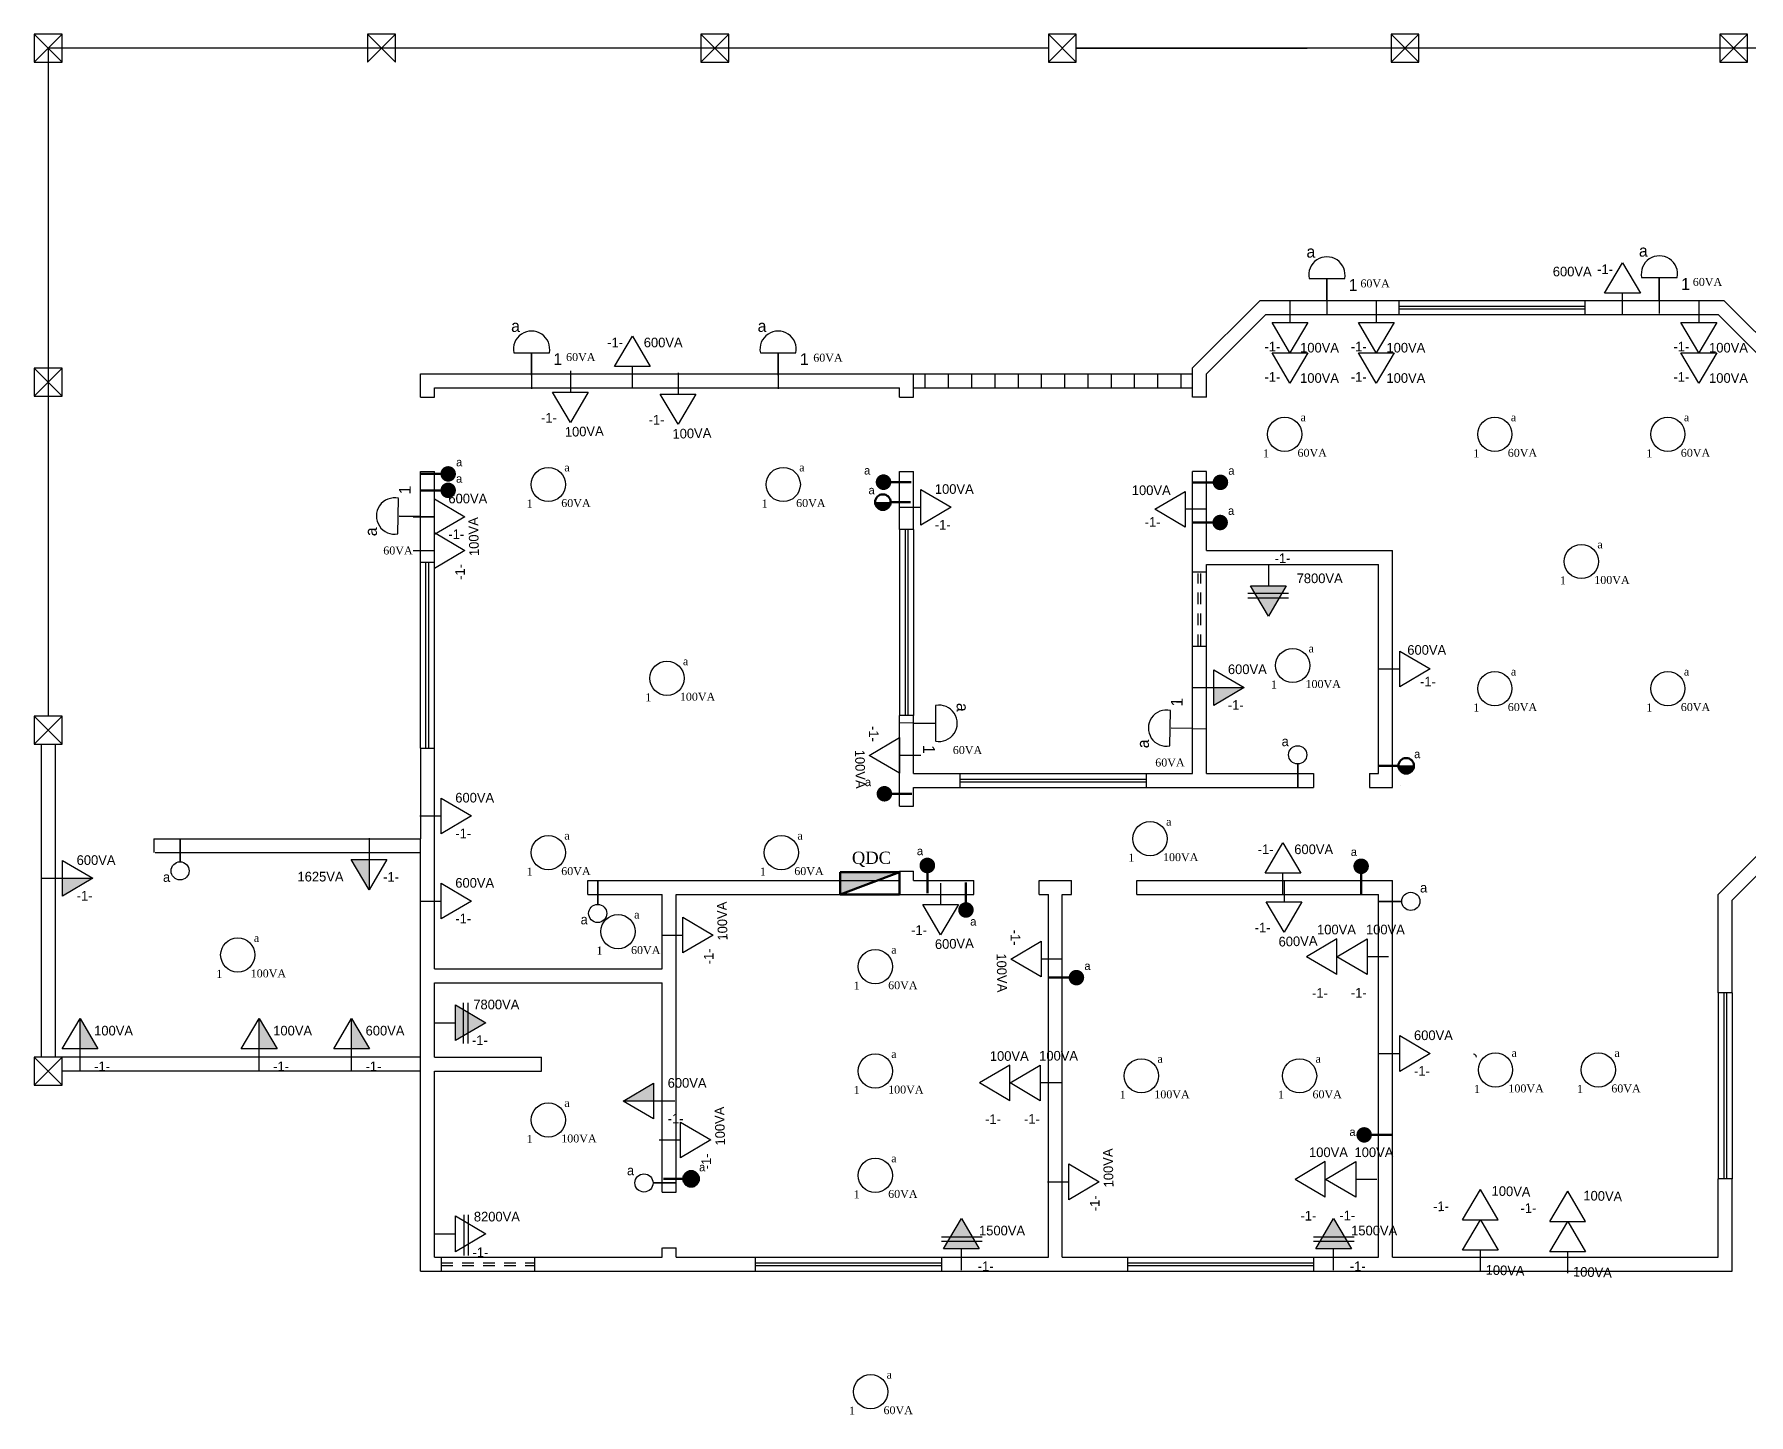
# Model space of a CAD drawing. Extents: x 33 to 1815, y -14679 to 245.
# Drawn here: x 33.17 to 51.6, y -4 to 10.84 of the extents above; entities that cross this region are included whole.
import ezdxf

# ---------------------------------------------------------------- set-up
doc = ezdxf.new("R2010")
doc.units = 0
doc.header["$MEASUREMENT"] = 0
for name, pattern in [('DASHED2', [9.525, 6.35, -3.175]), ('HIDDEN', [0.375, 0.25, -0.125]), ('HIDDEN2', [4.7625, 3.175, -1.5875])]:
    doc.linetypes.add(name, pattern=pattern)
doc.layers.get('0').update_dxf_attribs({"linetype": 'CONTINUOUS'})
for name, color, linetype in [('CP-CAR', 7, 'CONTINUOUS'), ('ESQUADRIA', 2, 'CONTINUOUS'), ('FIACAO', 1, 'CONTINUOUS'), ('INTERRUPTOR', 10, 'CONTINUOUS'), ('JANELA', 3, 'CONTINUOUS'), ('PAREDE', 6, 'CONTINUOUS'), ('PILAR', 5, 'CONTINUOUS'), ('PONTO_DE_LUZ', 1, 'CONTINUOUS'), ('PORTA', 3, 'CONTINUOUS'), ('PROJCASA', 3, 'HIDDEN'), ('TEXTO', 1, 'CONTINUOUS'), ('TOMADAS', 1, 'CONTINUOUS'), ('VARANDA', 1, 'CONTINUOUS')]:
    doc.layers.add(name, color=color, linetype=linetype)
doc.layers.add('Interruptores', color=7, linetype='CONTINUOUS', lineweight=50)
doc.layers.add('QDC', color=1, linetype='CONTINUOUS', lineweight=50)

# ---------------------------------------------------------------- blocks, each defined once
blk = doc.blocks.new('QDC')
for p, q in [((0.2, 0.15), (-0.2, 0.15)), ((-0.2, 0), (0.2, 0.15)), ((-0.2, 0.15), (-0.2, 0)), ((0.2, 0), (0.2, 0.15)), ((-0.2, 0), (0.2, 0))]:
    blk.add_line(p, q)
blk.add_solid([(-0.2, 0), (0.2, 0), (0.2, 0.15)])
blk = doc.blocks.new('TB-30')
for p, q in [((0.143, 0.12), (0.347, 0)), ((0.143, -0.12), (0.143, 0.12)), ((0, 0), (0.143, 0)), ((0.347, 0), (0.143, -0.12))]:
    blk.add_line(p, q)
blk = doc.blocks.new('TB-230')
blk.add_hatch(color=256).paths.add_polyline_path([(0.143, 0.12), (0.143, -0.12), (0.347, 0)])
for p, q in [((0.143, -0.12), (0.143, 0.12)), ((0.143, 0.12), (0.347, 0)), ((0, 0), (0.143, 0)), ((0.347, 0), (0.143, -0.12))]:
    blk.add_line(p, q)

msp = doc.modelspace()

# ---------------------------------------------------------------- hatches: boundary and pattern name
at = {"layer": 'FIACAO'}
h = msp.add_hatch(color=256, dxfattribs=at)
h.dxf.hatch_style = 1
h.paths.add_polyline_path([(37.538, 6.115, 1), (37.705, 6.115, 1)])
h = msp.add_hatch(color=256, dxfattribs=at)
h.dxf.hatch_style = 1
h.paths.add_polyline_path([(42.385, 6.026, -1), (42.217, 6.026, -1)])
h = msp.add_hatch(color=256, dxfattribs=at)
h.dxf.hatch_style = 1
h.paths.add_polyline_path([(45.839, 6.024, 1), (46.006, 6.024, 1)])
h = msp.add_hatch(color=256, dxfattribs=at)
h.dxf.hatch_style = 1
h.paths.add_polyline_path([(37.538, 5.938, 1), (37.705, 5.938, 1)])
h = msp.add_hatch(color=256, dxfattribs=at)
h.dxf.hatch_style = 1
h.paths.add_polyline_path([(42.21, 5.811), (42.378, 5.811, -1)])
h = msp.add_hatch(color=256, dxfattribs=at)
h.dxf.hatch_style = 1
h.paths.add_polyline_path([(45.836, 5.592, 1), (46.003, 5.592, 1)])
h = msp.add_hatch(color=256, dxfattribs=at)
h.dxf.hatch_style = 1
h.paths.add_polyline_path([(48.003, 2.976), (47.836, 2.976, 1)])
h = msp.add_hatch(color=256, dxfattribs=at)
h.dxf.hatch_style = 1
h.paths.add_polyline_path([(42.394, 2.675, -1), (42.227, 2.675, -1)])
h = msp.add_hatch(color=256, dxfattribs=at)
h.dxf.hatch_style = 1
h.paths.add_polyline_path([(42.772, 1.82, 1), (42.772, 1.988, 1)])
h = msp.add_hatch(color=256, dxfattribs=at)
h.dxf.hatch_style = 1
h.paths.add_polyline_path([(47.435, 1.812, 1), (47.435, 1.979, 1)])
h = msp.add_hatch(color=256, dxfattribs=at)
h.dxf.hatch_style = 1
h.paths.add_polyline_path([(43.187, 1.509, 1), (43.187, 1.342, 1)])
h = msp.add_hatch(color=256, dxfattribs=at)
h.dxf.hatch_style = 1
h.paths.add_polyline_path([(44.291, 0.698, 1), (44.458, 0.698, 1)])
h = msp.add_hatch(color=256, dxfattribs=at)
h.dxf.hatch_style = 1
h.paths.add_polyline_path([(47.551, -0.993, 1), (47.384, -0.993, 1)])
h = msp.add_hatch(color=256, dxfattribs=at)
h.dxf.hatch_style = 1
h.paths.add_polyline_path([(40.15, -1.466, 1), (40.317, -1.466, 1)])
at = {"layer": 'PORTA'}
h = msp.add_hatch(dxfattribs=at)
h.set_pattern_fill('_USER,_O', color=1, scale=0.25, angle=90, pattern_type=0)
h.set_pattern_definition([(90, (0, 0), (-0.25, 2e-17), [])])
h.paths.add_polyline_path([(45.623, 7.192), (42.623, 7.192), (42.623, 7.042), (45.623, 7.042)])
at = {"layer": 'TOMADAS'}
for points in [[(45.852, 3.817), (45.852, 3.625), (46.177, 3.817)], [(36.771, 1.969), (36.579, 1.969), (36.771, 1.643)], [(33.477, 1.766), (33.477, 1.574), (33.802, 1.766)], [(33.665, -0.068), (33.857, -0.068), (33.665, 0.258)], [(35.59, -0.068), (35.782, -0.068), (35.59, 0.258)], [(36.583, -0.068), (36.775, -0.068), (36.583, 0.258)], [(39.83, -0.63), (39.83, -0.438), (39.504, -0.63)]]:
    msp.add_hatch(color=256, dxfattribs=at).paths.add_polyline_path(points)

# ---------------------------------------------------------------- linework, layer by layer
at = {"color": 7, "linetype": 'DASHED2', "lineweight": 20, "ltscale": 0.5}
for p, q in [((47.065, 7.976), (47.065, 8.075)), ((50.64, 7.986), (50.64, 8.085)), ((38.517, 7.177), (38.517, 7.276)), ((41.167, 7.177), (41.167, 7.276)), ((37.323, 5.657), (37.224, 5.658))]:
    msp.add_line(p, q, dxfattribs=at)
at = {"layer": 'CP-CAR'}
msp.add_line((42.623, 7.192), (45.623, 7.192), dxfattribs=at)
at = {"layer": 'ESQUADRIA'}
for p, q in [((47.842, 7.98), (49.842, 7.98)), ((47.842, 7.83), (49.842, 7.83)), ((42.473, 5.516), (42.473, 3.516)), ((42.623, 5.516), (42.623, 3.516)), ((37.323, 3.166), (37.323, 5.166)), ((37.473, 3.166), (37.473, 5.166)), ((45.623, 4.263), (45.623, 5.063)), ((45.773, 4.263), (45.773, 5.063)), ((43.123, 2.892), (45.123, 2.892)), ((43.123, 2.742), (45.123, 2.742)), ((51.273, 0.536), (51.273, -1.464)), ((51.423, 0.536), (51.423, -1.464)), ((37.548, -2.308), (38.548, -2.308)), ((40.923, -2.308), (42.923, -2.308)), ((44.923, -2.308), (46.923, -2.308)), ((37.548, -2.458), (38.548, -2.458)), ((40.923, -2.458), (42.923, -2.458)), ((44.923, -2.458), (46.923, -2.458))]:
    msp.add_line(p, q, dxfattribs=at)
at = {"layer": 'FIACAO'}
for p, q in [((46.875, 8.215), (47.258, 8.215)), ((47.065, 7.976), (47.065, 8.205)), ((47.065, 8.205), (47.065, 7.976)), ((50.45, 8.226), (50.832, 8.226)), ((50.64, 7.986), (50.64, 8.216)), ((50.64, 8.216), (50.64, 7.986)), ((47.065, 7.976), (47.065, 7.828)), ((50.64, 7.986), (50.64, 7.838)), ((38.327, 7.417), (38.709, 7.417)), ((38.517, 7.177), (38.517, 7.407)), ((38.517, 7.407), (38.517, 7.177)), ((40.977, 7.417), (41.359, 7.417)), ((41.167, 7.177), (41.167, 7.407)), ((41.167, 7.407), (41.167, 7.177)), ((38.517, 7.177), (38.517, 7.029)), ((41.167, 7.177), (41.167, 7.029)), ((37.081, 5.47), (37.086, 5.852)), ((37.323, 5.657), (37.093, 5.66)), ((37.093, 5.66), (37.323, 5.657)), ((37.323, 5.657), (37.471, 5.655)), ((42.861, 3.625), (42.859, 3.243)), ((45.38, 3.19), (45.385, 3.572)), ((42.621, 3.436), (42.473, 3.437)), ((42.621, 3.436), (42.851, 3.435)), ((45.621, 3.376), (45.392, 3.379)), ((45.621, 3.376), (45.77, 3.374)), ((47.836, 2.976), (48.003, 2.976))]:
    msp.add_line(p, q, dxfattribs=at)
msp.add_circle((46.773, -0.358), 0.184, dxfattribs=at)
for centre, start, end in [((47.067, 8.254), 348.4831, 191.5169), ((50.641, 8.265), 348.4831, 191.5169), ((38.518, 7.456), 348.4831, 191.5169), ((41.168, 7.456), 348.4831, 191.5169), ((37.045, 5.662), 77.7466, 280.7803), ((42.899, 3.433), 258.155, 101.1887), ((45.343, 3.381), 77.7466, 280.7803)]:
    msp.add_arc(centre, 0.195, start, end, dxfattribs=at)
at = {"layer": 'INTERRUPTOR', "flags": 128}
for points in [[(46.753, 2.748), (46.753, 2.996)], [(34.74, 2.192), (34.74, 1.943)], [(39.229, 1.734), (39.229, 1.486)], [(47.623, 1.518), (47.871, 1.518)], [(40.072, -1.51), (39.823, -1.51)]]:
    msp.add_lwpolyline(points, close=True, dxfattribs=at)
at = {"layer": 'INTERRUPTOR'}
for centre in [(46.753, 3.094), (34.74, 1.846), (39.229, 1.388), (47.969, 1.518), (39.726, -1.51)]:
    msp.add_circle(centre, 0.0976, dxfattribs=at)
at = {"layer": 'Interruptores', "color": 1, "flags": 128}
for points in [[(37.325, 6.115), (37.538, 6.115)], [(37.325, 5.938), (37.538, 5.938)], [(42.598, 6.026), (42.385, 6.026)], [(45.626, 6.024), (45.839, 6.024)], [(42.591, 5.811), (42.378, 5.811)], [(45.623, 5.592), (45.836, 5.592)], [(47.623, 2.976), (47.836, 2.976)], [(42.607, 2.675), (42.394, 2.675)], [(42.772, 1.607), (42.772, 1.82)], [(43.187, 1.722), (43.187, 1.509)], [(47.435, 1.599), (47.435, 1.812)], [(44.078, 0.698), (44.291, 0.698)], [(47.764, -0.993), (47.551, -0.993)], [(39.937, -1.466), (40.15, -1.466)]]:
    msp.add_lwpolyline(points, close=True, dxfattribs=at)
at = {"layer": 'Interruptores', "color": 1}
for centre in [(42.294, 5.811), (47.919, 2.976), (40.233, -1.466)]:
    msp.add_circle(centre, 0.0836, dxfattribs=at)
at = {"layer": 'JANELA', "color": 3}
for p, q in [((47.842, 7.92), (49.842, 7.92)), ((47.842, 7.89), (49.842, 7.89)), ((47.842, 7.89), (49.842, 7.89)), ((42.533, 5.516), (42.533, 3.516)), ((42.563, 5.516), (42.563, 3.516)), ((43.123, 2.832), (45.123, 2.832)), ((43.123, 2.802), (45.123, 2.802)), ((51.333, 0.536), (51.333, -1.464)), ((51.333, 0.536), (51.333, -1.464)), ((51.363, 0.536), (51.363, -1.464)), ((40.923, -2.368), (42.923, -2.368)), ((44.923, -2.368), (46.923, -2.368)), ((40.923, -2.398), (42.923, -2.398)), ((40.923, -2.398), (42.923, -2.398)), ((44.923, -2.398), (46.923, -2.398)), ((44.923, -2.398), (46.923, -2.398))]:
    msp.add_line(p, q, dxfattribs=at)
at = {"layer": 'PAREDE'}
for p, q in [((45.623, 7.254), (46.348, 7.98)), ((46.348, 7.98), (47.841, 7.98)), ((47.842, 7.83), (47.842, 7.98)), ((49.841, 7.98), (51.335, 7.98)), ((49.842, 7.83), (49.842, 7.98)), ((51.335, 7.98), (52.123, 7.192)), ((45.773, 7.192), (46.411, 7.83)), ((46.411, 7.83), (47.842, 7.83)), ((49.842, 7.83), (51.273, 7.83)), ((51.273, 7.83), (51.973, 7.13)), ((37.323, 7.192), (42.623, 7.192)), ((37.323, 6.941), (37.323, 7.192)), ((42.623, 6.941), (42.623, 7.192)), ((45.623, 6.941), (45.623, 7.254)), ((45.773, 6.941), (45.773, 7.192)), ((37.473, 7.042), (42.473, 7.042)), ((37.473, 6.941), (37.473, 7.042)), ((37.473, 6.941), (37.473, 7.042)), ((42.473, 6.941), (42.473, 7.042)), ((37.323, 6.941), (37.473, 6.941)), ((42.473, 6.941), (42.623, 6.941)), ((45.771, 6.941), (45.623, 6.941)), ((37.323, 4.442), (37.323, 6.141)), ((37.323, 6.141), (37.473, 6.141)), ((37.323, 5.166), (37.323, 6.141)), ((37.473, 4.442), (37.473, 6.141)), ((37.473, 4.442), (37.473, 6.141)), ((37.473, 5.166), (37.473, 6.141)), ((42.473, 6.141), (42.623, 6.141)), ((42.473, 5.516), (42.473, 6.141)), ((42.623, 5.516), (42.623, 6.141)), ((45.623, 5.063), (45.623, 6.141)), ((45.771, 6.141), (45.623, 6.141)), ((45.773, 5.292), (45.771, 6.141)), ((42.623, 5.516), (42.473, 5.516)), ((37.323, 5.166), (37.473, 5.166)), ((45.773, 5.292), (47.773, 5.292)), ((47.773, 2.742), (47.773, 5.292)), ((45.623, 5.063), (45.773, 5.063)), ((45.773, 5.142), (47.623, 5.142)), ((45.773, 5.063), (45.773, 5.142)), ((47.623, 2.892), (47.623, 5.142)), ((45.623, 2.892), (45.623, 4.263)), ((45.623, 4.263), (45.773, 4.263)), ((45.773, 2.892), (45.773, 4.263)), ((42.473, 2.542), (42.473, 3.516)), ((42.623, 3.516), (42.473, 3.516)), ((42.623, 2.892), (42.623, 3.516)), ((37.323, 3.166), (37.473, 3.166)), ((37.473, 1.742), (37.473, 3.166)), ((45.623, 2.892), (45.623, 3.017)), ((42.623, 2.892), (43.123, 2.892)), ((43.123, 2.892), (43.123, 2.742)), ((45.123, 2.892), (45.123, 2.742)), ((45.123, 2.892), (45.623, 2.892)), ((45.773, 2.892), (46.923, 2.892)), ((46.923, 2.892), (46.923, 2.742)), ((47.523, 2.892), (47.523, 2.742)), ((47.523, 2.892), (47.623, 2.892)), ((42.623, 2.742), (43.123, 2.742)), ((42.623, 2.542), (42.623, 2.742)), ((45.123, 2.742), (46.923, 2.742)), ((47.523, 2.742), (47.773, 2.742)), ((37.473, 0.9), (37.473, 2.442)), ((42.473, 2.542), (42.623, 2.542)), ((51.273, 1.592), (51.973, 2.292)), ((51.423, 1.53), (52.123, 2.23)), ((37.323, -2.458), (37.323, 2.042)), ((39.123, 1.742), (42.473, 1.742)), ((39.123, 1.592), (39.123, 1.742)), ((42.473, 1.742), (42.473, 1.842)), ((42.473, 1.842), (42.623, 1.842)), ((42.623, 1.742), (42.623, 1.842)), ((42.623, 1.742), (43.273, 1.742)), ((43.273, 1.592), (43.273, 1.742)), ((43.973, 1.592), (43.973, 1.742)), ((43.973, 1.742), (44.323, 1.742)), ((44.323, 1.592), (44.323, 1.742)), ((45.023, 1.742), (47.773, 1.742)), ((45.023, 1.592), (45.023, 1.742)), ((47.773, -2.308), (47.773, 1.742)), ((37.473, 0.792), (37.473, 1.592)), ((39.123, 1.592), (39.773, 1.592)), ((39.773, 1.592), (39.923, 1.592)), ((39.923, 0.792), (39.923, 1.592)), ((40.073, 1.592), (43.273, 1.592)), ((40.073, -1.608), (40.073, 1.592)), ((40.073, -1.608), (40.073, 1.592)), ((40.073, -1.608), (40.073, 1.592)), ((43.973, 1.592), (44.073, 1.592)), ((43.973, 1.592), (44.073, 1.592)), ((44.073, -2.308), (44.073, 1.592)), ((44.223, -2.308), (44.223, 1.592)), ((44.223, 1.592), (44.323, 1.592)), ((45.023, 1.592), (47.623, 1.592)), ((47.623, -2.308), (47.623, 1.592)), ((51.273, 0.536), (51.273, 1.592)), ((51.423, 0.536), (51.423, 1.53)), ((37.473, 0.792), (39.923, 0.792)), ((37.473, 0.642), (39.923, 0.642)), ((37.473, -0.158), (37.473, 0.642)), ((39.923, -1.608), (39.923, 0.642)), ((51.423, 0.536), (51.273, 0.536)), ((37.473, -0.158), (38.623, -0.158)), ((38.623, -0.308), (38.623, -0.158)), ((37.473, -2.308), (37.473, -0.308)), ((37.473, -0.308), (38.623, -0.308)), ((51.273, -2.308), (51.273, -1.464)), ((51.423, -1.464), (51.273, -1.464)), ((51.423, -2.458), (51.423, -1.464)), ((39.923, -1.608), (40.073, -1.608)), ((39.923, -2.308), (39.923, -2.208)), ((39.924, -2.208), (40.073, -2.208)), ((40.073, -2.308), (40.073, -2.208)), ((37.473, -2.308), (37.548, -2.308)), ((37.548, -2.308), (37.548, -2.458)), ((38.548, -2.308), (39.773, -2.308)), ((38.548, -2.308), (38.548, -2.458)), ((39.773, -2.308), (39.923, -2.308)), ((39.773, -2.308), (39.923, -2.308)), ((40.073, -2.308), (40.923, -2.308)), ((40.923, -2.308), (40.923, -2.458)), ((42.923, -2.308), (42.923, -2.458)), ((42.923, -2.308), (44.073, -2.308)), ((44.223, -2.308), (44.923, -2.308)), ((44.923, -2.308), (44.923, -2.458)), ((46.923, -2.308), (46.923, -2.458)), ((46.923, -2.308), (47.623, -2.308)), ((47.773, -2.308), (50.523, -2.308)), ((50.523, -2.308), (51.273, -2.308)), ((37.323, -2.458), (37.548, -2.458)), ((38.548, -2.458), (40.923, -2.458)), ((42.923, -2.458), (44.923, -2.458)), ((46.923, -2.458), (50.523, -2.458)), ((50.523, -2.458), (51.423, -2.458))]:
    msp.add_line(p, q, dxfattribs=at)
at = {"layer": 'PAREDE', "ltscale": 0.35}
for p in [(37.323, 3.166), (37.323, -0.308)]:
    msp.add_line(p, (37.323, 2.192), dxfattribs=at)
at = {"layer": 'PILAR'}
for p, q in [((33.173, 10.842), (33.473, 10.542)), ((33.173, 10.542), (33.473, 10.842)), ((36.756, 10.842), (37.056, 10.542)), ((36.756, 10.542), (37.056, 10.842)), ((37.056, 10.842), (36.756, 10.842)), ((36.756, 10.842), (36.756, 10.542)), ((37.056, 10.542), (37.056, 10.842)), ((40.339, 10.842), (40.639, 10.542)), ((40.339, 10.542), (40.639, 10.842)), ((44.073, 10.842), (44.373, 10.542)), ((44.073, 10.542), (44.373, 10.842)), ((47.756, 10.842), (48.056, 10.542)), ((47.756, 10.542), (48.056, 10.842)), ((51.289, 10.842), (51.589, 10.542)), ((51.289, 10.542), (51.589, 10.842)), ((33.173, 7.251), (33.473, 6.951)), ((33.173, 6.951), (33.473, 7.251)), ((33.173, 6.951), (33.473, 7.251)), ((33.173, 7.251), (33.473, 6.951)), ((33.173, 7.251), (33.473, 6.951)), ((33.173, 6.951), (33.473, 7.251)), ((33.173, 6.951), (33.473, 7.251)), ((33.173, 7.251), (33.473, 6.951)), ((33.173, 3.51), (33.473, 3.21)), ((33.173, 3.21), (33.473, 3.51)), ((33.173, 3.21), (33.473, 3.51)), ((33.173, 3.51), (33.473, 3.21)), ((33.173, 3.51), (33.473, 3.21)), ((33.173, 3.21), (33.473, 3.51)), ((33.173, 3.21), (33.473, 3.51)), ((33.173, 3.51), (33.473, 3.21)), ((33.173, -0.458), (33.473, -0.158)), ((33.173, -0.158), (33.473, -0.458)), ((33.173, -0.458), (33.473, -0.158)), ((33.173, -0.158), (33.473, -0.458)), ((33.173, -0.158), (33.473, -0.458)), ((33.173, -0.458), (33.473, -0.158)), ((33.173, -0.458), (33.473, -0.158)), ((33.173, -0.158), (33.473, -0.458))]:
    msp.add_line(p, q, dxfattribs=at)
for points in [[(33.473, 10.542), (33.473, 10.842), (33.173, 10.842), (33.173, 10.542)], [(40.639, 10.542), (40.639, 10.842), (40.339, 10.842), (40.339, 10.542)], [(44.373, 10.542), (44.373, 10.842), (44.073, 10.842), (44.073, 10.542)], [(48.056, 10.542), (48.056, 10.842), (47.756, 10.842), (47.756, 10.542)], [(51.589, 10.542), (51.589, 10.842), (51.289, 10.842), (51.289, 10.542)], [(33.473, 6.951), (33.473, 7.251), (33.173, 7.251), (33.173, 6.951)], [(33.473, 6.951), (33.473, 7.251), (33.173, 7.251), (33.173, 6.951)], [(33.473, 6.951), (33.473, 7.251), (33.173, 7.251), (33.173, 6.951)], [(33.473, 6.951), (33.473, 7.251), (33.173, 7.251), (33.173, 6.951)], [(33.473, 3.21), (33.473, 3.51), (33.173, 3.51), (33.173, 3.21)], [(33.473, 3.21), (33.473, 3.51), (33.173, 3.51), (33.173, 3.21)], [(33.473, 3.21), (33.473, 3.51), (33.173, 3.51), (33.173, 3.21)], [(33.473, 3.21), (33.473, 3.51), (33.173, 3.51), (33.173, 3.21)], [(33.473, -0.458), (33.473, -0.158), (33.173, -0.158), (33.173, -0.458)], [(33.473, -0.458), (33.473, -0.158), (33.173, -0.158), (33.173, -0.458)], [(33.473, -0.458), (33.473, -0.158), (33.173, -0.158), (33.173, -0.458)], [(33.473, -0.458), (33.473, -0.158), (33.173, -0.158), (33.173, -0.458)]]:
    msp.add_lwpolyline(points, close=True, dxfattribs=at)
at = {"layer": 'PONTO_DE_LUZ'}
for centre in [(46.612, 6.541), (48.872, 6.541), (50.732, 6.541), (38.698, 6.001), (41.223, 6.001), (49.802, 5.173), (39.973, 3.917), (46.698, 4.054), (48.872, 3.806), (50.732, 3.806), (38.698, 2.042), (41.203, 2.042), (45.166, 2.192), (39.448, 1.193), (35.36, 0.942), (42.212, 0.816), (42.212, -0.307), (45.073, -0.358), (48.879, -0.295), (49.985, -0.295), (38.698, -0.833), (42.212, -1.429), (42.162, -3.755)]:
    msp.add_circle(centre, 0.184, dxfattribs=at)
at = {"layer": 'PORTA', "color": 1}
for p, q in [((42.623, 7.192), (45.623, 7.192)), ((42.623, 7.042), (45.623, 7.042))]:
    msp.add_line(p, q, dxfattribs=at)
at = {"layer": 'PORTA', "color": 3}
for p, q in [((37.383, 3.166), (37.383, 5.166)), ((37.413, 3.166), (37.413, 5.166)), ((33.248, 3.21), (33.248, -0.158)), ((33.398, 3.21), (33.398, -0.158)), ((34.458, 2.192), (37.323, 2.192)), ((34.458, 2.192), (34.458, 2.042)), ((34.473, 2.042), (37.323, 2.042)), ((37.323, -0.158), (33.473, -0.158)), ((37.323, -0.308), (33.473, -0.308))]:
    msp.add_line(p, q, dxfattribs=at)
msp.add_lwpolyline([(47.863, 2.761), (47.863, 2.761), (47.863, 2.761), (47.863, 2.761)], close=True, dxfattribs=at)
at = {"layer": 'PROJCASA', "ltscale": 0.5}
for p, q in [((45.683, 4.263), (45.683, 5.043)), ((45.713, 4.263), (45.713, 5.043)), ((37.548, -2.368), (38.548, -2.368)), ((37.548, -2.398), (38.548, -2.398))]:
    msp.add_line(p, q, dxfattribs=at)
at = {"layer": 'TEXTO'}
msp.add_arc((48.644, -0.156), 0.03, 359.163, 89.163, dxfattribs=at)
at = {"layer": 'TOMADAS'}
for p, q in [((50.052, 8.059), (50.244, 8.385)), ((50.244, 8.385), (50.436, 8.059)), ((46.669, 7.97), (46.669, 7.742)), ((47.597, 7.97), (47.597, 7.742)), ((50.436, 8.059), (50.052, 8.059)), ((50.244, 7.83), (50.244, 8.059)), ((51.065, 7.97), (51.065, 7.742)), ((46.669, 7.416), (46.477, 7.742)), ((46.477, 7.742), (46.861, 7.742)), ((46.861, 7.742), (46.669, 7.416)), ((47.597, 7.416), (47.405, 7.742)), ((47.405, 7.742), (47.789, 7.742)), ((47.789, 7.742), (47.597, 7.416)), ((51.065, 7.416), (50.873, 7.742)), ((50.873, 7.742), (51.257, 7.742)), ((51.257, 7.742), (51.065, 7.416)), ((39.41, 7.271), (39.602, 7.597)), ((39.602, 7.597), (39.794, 7.271)), ((46.669, 7.09), (46.477, 7.416)), ((46.477, 7.416), (46.861, 7.416)), ((46.861, 7.416), (46.669, 7.09)), ((47.597, 7.09), (47.405, 7.416)), ((47.405, 7.416), (47.789, 7.416)), ((47.789, 7.416), (47.597, 7.09)), ((51.065, 7.09), (50.873, 7.416)), ((50.873, 7.416), (51.257, 7.416)), ((51.257, 7.416), (51.065, 7.09)), ((38.936, 7.223), (38.936, 6.994)), ((39.794, 7.271), (39.41, 7.271)), ((39.602, 7.042), (39.602, 7.271)), ((40.092, 7.202), (40.092, 6.973)), ((38.936, 6.669), (38.744, 6.994)), ((38.744, 6.994), (39.128, 6.994)), ((39.128, 6.994), (38.936, 6.669)), ((40.092, 6.648), (39.9, 6.973)), ((39.9, 6.973), (40.284, 6.973)), ((40.284, 6.973), (40.092, 6.648)), ((42.702, 5.948), (43.027, 5.756)), ((42.702, 5.564), (42.702, 5.948)), ((45.217, 5.734), (45.543, 5.926)), ((45.543, 5.926), (45.543, 5.542)), ((37.473, 5.845), (37.799, 5.654)), ((37.473, 5.462), (37.473, 5.845)), ((42.473, 5.756), (42.702, 5.756)), ((43.027, 5.756), (42.702, 5.564)), ((45.543, 5.542), (45.217, 5.734)), ((45.771, 5.734), (45.543, 5.734)), ((37.244, 5.654), (37.473, 5.654)), ((37.799, 5.654), (37.473, 5.462)), ((37.473, 5.483), (37.799, 5.291)), ((37.473, 5.099), (37.473, 5.483)), ((37.244, 5.291), (37.473, 5.291)), ((37.799, 5.291), (37.473, 5.099)), ((46.653, 4.828), (46.217, 4.828)), ((46.653, 4.779), (46.217, 4.779)), ((47.852, 4.209), (48.177, 4.017)), ((47.852, 3.825), (47.852, 4.209)), ((45.852, 4.009), (46.177, 3.817)), ((45.852, 3.625), (45.852, 4.009)), ((47.623, 4.017), (47.852, 4.017)), ((48.177, 4.017), (47.852, 3.825)), ((45.623, 3.817), (46.177, 3.817)), ((46.177, 3.817), (45.852, 3.625)), ((42.147, 3.088), (42.473, 3.28)), ((42.473, 3.28), (42.473, 2.896)), ((42.473, 2.896), (42.147, 3.088)), ((42.702, 3.088), (42.473, 3.088)), ((37.547, 2.629), (37.872, 2.437)), ((37.547, 2.245), (37.547, 2.629)), ((37.318, 2.437), (37.547, 2.437)), ((37.872, 2.437), (37.547, 2.245)), ((36.771, 2.197), (36.771, 1.643)), ((46.402, 1.821), (46.594, 2.147)), ((46.594, 2.147), (46.786, 1.821)), ((33.477, 1.958), (33.802, 1.766)), ((33.477, 1.574), (33.477, 1.958)), ((36.771, 1.643), (36.579, 1.969)), ((36.579, 1.969), (36.963, 1.969)), ((36.963, 1.969), (36.771, 1.643)), ((33.248, 1.766), (33.802, 1.766)), ((33.802, 1.766), (33.477, 1.574)), ((37.547, 1.713), (37.872, 1.521)), ((37.547, 1.329), (37.547, 1.713)), ((42.914, 1.714), (42.914, 1.485)), ((46.786, 1.821), (46.402, 1.821)), ((46.594, 1.592), (46.594, 1.821)), ((46.607, 1.741), (46.607, 1.513)), ((37.318, 1.521), (37.547, 1.521)), ((37.872, 1.521), (37.547, 1.329)), ((42.914, 1.159), (42.722, 1.485)), ((42.722, 1.485), (43.106, 1.485)), ((43.106, 1.485), (42.914, 1.159)), ((46.607, 1.187), (46.415, 1.513)), ((46.415, 1.513), (46.799, 1.513)), ((46.799, 1.513), (46.607, 1.187)), ((40.145, 1.348), (40.471, 1.156)), ((40.145, 0.964), (40.145, 1.348)), ((39.916, 1.156), (40.145, 1.156)), ((40.471, 1.156), (40.145, 0.964)), ((47.173, 1.114), (46.847, 0.922)), ((47.173, 0.73), (47.173, 1.114)), ((43.67, 0.898), (43.995, 1.09)), ((43.995, 1.09), (43.995, 0.706)), ((47.173, 0.73), (46.847, 0.922)), ((43.995, 0.706), (43.67, 0.898)), ((44.224, 0.898), (43.995, 0.898)), ((37.784, 0.428), (37.784, -0.009)), ((37.832, 0.428), (37.832, -0.009)), ((33.473, -0.068), (33.665, 0.258)), ((33.665, 0.258), (33.857, -0.068)), ((33.665, -0.297), (33.665, 0.258)), ((35.398, -0.068), (35.59, 0.258)), ((35.59, 0.258), (35.782, -0.068)), ((35.59, -0.297), (35.59, 0.258)), ((36.391, -0.068), (36.583, 0.258)), ((36.583, 0.258), (36.775, -0.068)), ((36.583, -0.297), (36.583, 0.258)), ((47.852, 0.074), (48.177, -0.118)), ((47.852, -0.31), (47.852, 0.074)), ((33.857, -0.068), (33.473, -0.068)), ((35.782, -0.068), (35.398, -0.068)), ((36.775, -0.068), (36.391, -0.068)), ((47.623, -0.118), (47.852, -0.118)), ((48.177, -0.118), (47.852, -0.31)), ((43.66, -0.242), (43.334, -0.434)), ((43.66, -0.626), (43.66, -0.242)), ((39.504, -0.63), (39.83, -0.438)), ((39.83, -0.438), (39.83, -0.822)), ((43.66, -0.626), (43.334, -0.434)), ((39.83, -0.822), (39.504, -0.63)), ((40.059, -0.63), (39.504, -0.63)), ((40.119, -0.856), (40.445, -1.048)), ((40.119, -1.24), (40.119, -0.856)), ((39.89, -1.048), (40.119, -1.048)), ((40.445, -1.048), (40.119, -1.24)), ((47.05, -1.28), (46.724, -1.472)), ((47.05, -1.664), (47.05, -1.28)), ((44.294, -1.306), (44.62, -1.498)), ((44.294, -1.69), (44.294, -1.306)), ((47.05, -1.664), (46.724, -1.472)), ((44.065, -1.498), (44.294, -1.498)), ((44.62, -1.498), (44.294, -1.69)), ((48.525, -1.906), (48.717, -1.58)), ((48.909, -1.906), (48.717, -1.58)), ((49.464, -1.925), (49.656, -1.599)), ((49.848, -1.925), (49.656, -1.599)), ((37.702, -1.865), (38.027, -2.057)), ((37.702, -2.249), (37.702, -1.865)), ((37.79, -1.853), (37.79, -2.29)), ((37.838, -1.853), (37.838, -2.29)), ((48.525, -1.906), (48.909, -1.906)), ((49.464, -1.925), (49.848, -1.925)), ((37.473, -2.057), (37.702, -2.057)), ((38.027, -2.057), (37.702, -2.249)), ((42.923, -2.088), (43.36, -2.088)), ((42.923, -2.136), (43.36, -2.136)), ((46.923, -2.088), (47.36, -2.088)), ((46.923, -2.136), (47.36, -2.136))]:
    msp.add_line(p, q, dxfattribs=at)
at = {"layer": 'VARANDA'}
for p, q in [((33.323, 10.692), (33.323, 3.51)), ((44.073, 10.692), (33.323, 10.692)), ((55.123, 10.692), (44.373, 10.692)), ((44.373, 10.692), (46.856, 10.692)), ((33.323, 3.36), (33.323, 3.36))]:
    msp.add_line(p, q, dxfattribs=at)

# ---------------------------------------------------------------- block references
at = {"layer": 'QDC', "color": 7, "xscale": 1.594594681388764, "yscale": 1.594594681388764, "zscale": 1.594594681388764, "rotation": 180}
msp.add_blockref('QDC', (42.154, 1.831), dxfattribs=at)
at = {"layer": 'TOMADAS'}
for name, p, xscale, yscale, zscale, rotation in [('TB-230', (46.438, 5.139), 1.597331338044064, 1.597331338044064, 1.597331338044064, 270), ('TB-30', (47.728, 0.922), 1.597340244997071, 1.597340244997071, 1.597340244997071, 180), ('TB-30', (44.215, -0.434), 1.597340244997071, 1.597340244997071, 1.597340244997071, 180), ('TB-30', (47.605, -1.472), 1.597340244997071, 1.597340244997071, 1.597340244997071, 180), ('TB-230', (43.138, -2.447), 1.597331338044064, 1.597331338044064, 1.597331338044064, 90), ('TB-230', (47.138, -2.447), 1.597331338044064, 1.597331338044064, 1.597331338044064, 90), ('TB-30', (48.717, -2.461), 1.597340244997071, 1.597340244997071, 1.597340244997071, 89.99999999999999), ('TB-30', (49.656, -2.48), 1.597340244997071, 1.597340244997071, 1.597340244997071, 89.99999999999999)]:
    msp.add_blockref(name, p, dxfattribs=dict(at, xscale=xscale, yscale=yscale, zscale=zscale, rotation=rotation))
at = {"layer": 'TOMADAS', "xscale": 1.597331338044064, "yscale": 1.597331338044064, "zscale": 1.597331338044064}
msp.add_blockref('TB-230', (37.473, 0.213), dxfattribs=at)

# ---------------------------------------------------------------- texts
at = {"layer": 'FIACAO'}
for s, p in [('a', (46.847, 8.441)), ('a', (50.421, 8.451)), ('1', (47.301, 8.083)), ('1', (50.875, 8.094)), ('a', (38.298, 7.642)), ('a', (40.948, 7.642)), ('1', (38.752, 7.285)), ('1', (41.402, 7.285))]:
    msp.add_text(s, height=0.127, dxfattribs=at).set_placement(p)
for s, rotation, p in [('1', 89.2635, (37.219, 5.894)), ('a', 89.2635, (36.855, 5.444)), ('1', 89.2635, (45.517, 3.613)), ('a', 269.6719, (43.087, 3.652)), ('1', 269.6719, (42.727, 3.2)), ('a', 89.2635, (45.154, 3.164))]:
    msp.add_text(s, height=0.127, rotation=rotation, dxfattribs=at).set_placement(p)
at = {"layer": 'INTERRUPTOR', "linetype": 'HIDDEN2'}
for p in [(46.58, 3.187), (34.556, 1.728), (48.068, 1.614), (39.045, 1.271), (39.543, -1.427)]:
    msp.add_text('a', height=0.104, dxfattribs=at).set_placement(p)
at = {"layer": 'Interruptores', "color": 1, "linetype": 'HIDDEN2'}
for p in [(37.706, 6.197), (37.706, 6.02), (42.092, 6.108), (46.007, 6.106), (42.14, 5.896), (46.004, 5.675), (48.004, 3.058), (42.101, 2.757), (42.66, 2.015), (47.324, 2.006), (43.233, 1.258), (44.46, 0.78), (47.309, -1.005), (40.318, -1.384)]:
    msp.add_text('a', height=0.0892, dxfattribs=at).set_placement(p)
at = {"layer": 'PONTO_DE_LUZ'}
for s, insert, char_height, width, attachment_point in [('{\\fTimes New Roman|b0|i0|c0|p18;60VA}', (47.427, 8.206), 0.08542, 0.29413, 1), ('{\\fTimes New Roman|b0|i0|c0|p18;60VA}', (51, 8.222), 0.08542, 0.29413, 1), ('{\\fTimes New Roman|b0|i0|c0|p18;60VA}', (38.889, 7.414), 0.08542, 0.29413, 1), ('{\\fTimes New Roman|b0|i0|c0|p18;60VA}', (41.546, 7.407), 0.08542, 0.29413, 1), ('{\\fTimes New Roman|b0|i0|c0|p18;a}', (46.784, 6.767), 0.08644, 0.16207, 1), ('{\\fTimes New Roman|b0|i0|c0|p18;a}', (49.044, 6.767), 0.08644, 0.16207, 1), ('{\\fTimes New Roman|b0|i0|c0|p18;a}', (50.904, 6.767), 0.08644, 0.16207, 1), ('{\\fTimes New Roman|b0|i0|c0|p18;1}', (46.413, 6.336), 0.08644, 0.18543, 5), ('{\\fTimes New Roman|b0|i0|c0|p18;60VA}', (46.751, 6.384), 0.08542, 0.29413, 1), ('{\\fTimes New Roman|b0|i0|c0|p18;1}', (48.673, 6.336), 0.08644, 0.18543, 5), ('{\\fTimes New Roman|b0|i0|c0|p18;60VA}', (49.011, 6.384), 0.08542, 0.29413, 1), ('{\\fTimes New Roman|b0|i0|c0|p18;1}', (50.533, 6.336), 0.08644, 0.18543, 5), ('{\\fTimes New Roman|b0|i0|c0|p18;60VA}', (50.871, 6.384), 0.08542, 0.29413, 1), ('{\\fTimes New Roman|b0|i0|c0|p18;a}', (38.87, 6.228), 0.08644, 0.16207, 1), ('{\\fTimes New Roman|b0|i0|c0|p18;a}', (41.395, 6.228), 0.08644, 0.16207, 1), ('{\\fTimes New Roman|b0|i0|c0|p18;1}', (38.498, 5.796), 0.08644, 0.18543, 5), ('{\\fTimes New Roman|b0|i0|c0|p18;60VA}', (38.837, 5.844), 0.08542, 0.29413, 1), ('{\\fTimes New Roman|b0|i0|c0|p18;1}', (41.023, 5.796), 0.08644, 0.18543, 5), ('{\\fTimes New Roman|b0|i0|c0|p18;60VA}', (41.362, 5.844), 0.08542, 0.29413, 1), ('{\\fTimes New Roman|b0|i0|c0|p18;a}', (49.974, 5.4), 0.08644, 0.16207, 1), ('{\\fTimes New Roman|b0|i0|c0|p18;60VA}', (36.924, 5.334), 0.08542, 0.29413, 1), ('{\\fTimes New Roman|b0|i0|c0|p18;1}', (49.603, 4.969), 0.08644, 0.18543, 5), ('{\\fTimes New Roman|b0|i0|c0|p18;100VA}', (49.941, 5.017), 0.08542, 0.29413, 1), ('{\\fTimes New Roman|b0|i0|c0|p18;a}', (46.87, 4.281), 0.08644, 0.16207, 1), ('{\\fTimes New Roman|b0|i0|c0|p18;a}', (40.145, 4.144), 0.08644, 0.16207, 1), ('{\\fTimes New Roman|b0|i0|c0|p18;1}', (46.498, 3.85), 0.08644, 0.18543, 5), ('{\\fTimes New Roman|b0|i0|c0|p18;100VA}', (46.837, 3.898), 0.08542, 0.29413, 1), ('{\\fTimes New Roman|b0|i0|c0|p18;a}', (49.044, 4.033), 0.08644, 0.16207, 1), ('{\\fTimes New Roman|b0|i0|c0|p18;a}', (50.904, 4.033), 0.08644, 0.16207, 1), ('{\\fTimes New Roman|b0|i0|c0|p18;1}', (39.773, 3.713), 0.08644, 0.18543, 5), ('{\\fTimes New Roman|b0|i0|c0|p18;100VA}', (40.112, 3.761), 0.08542, 0.29413, 1), ('{\\fTimes New Roman|b0|i0|c0|p18;1}', (48.673, 3.602), 0.08644, 0.18543, 5), ('{\\fTimes New Roman|b0|i0|c0|p18;60VA}', (49.011, 3.65), 0.08542, 0.29413, 1), ('{\\fTimes New Roman|b0|i0|c0|p18;1}', (50.533, 3.602), 0.08644, 0.18543, 5), ('{\\fTimes New Roman|b0|i0|c0|p18;60VA}', (50.871, 3.65), 0.08542, 0.29413, 1), ('{\\fTimes New Roman|b0|i0|c0|p18;60VA}', (43.046, 3.188), 0.08542, 0.29413, 1), ('{\\fTimes New Roman|b0|i0|c0|p18;60VA}', (45.222, 3.054), 0.08542, 0.29413, 1), ('{\\fTimes New Roman|b0|i0|c0|p18;a}', (38.87, 2.269), 0.08644, 0.16207, 1), ('{\\fTimes New Roman|b0|i0|c0|p18;a}', (41.375, 2.269), 0.08644, 0.16207, 1), ('{\\fTimes New Roman|b0|i0|c0|p18;a}', (45.338, 2.419), 0.08644, 0.16207, 1), ('{\\fTimes New Roman|b0|i0|c0|p18;1}', (44.966, 1.988), 0.08644, 0.18543, 5), ('{\\fTimes New Roman|b0|i0|c0|p18;100VA}', (45.305, 2.036), 0.08542, 0.29413, 1), ('{\\fTimes New Roman|b0|i0|c0|p18;1}', (38.498, 1.838), 0.08644, 0.18543, 5), ('{\\fTimes New Roman|b0|i0|c0|p18;60VA}', (38.837, 1.886), 0.08542, 0.29413, 1), ('{\\fTimes New Roman|b0|i0|c0|p18;1}', (41.004, 1.838), 0.08644, 0.18543, 5), ('{\\fTimes New Roman|b0|i0|c0|p18;60VA}', (41.342, 1.886), 0.08542, 0.29413, 1), ('{\\fTimes New Roman|b0|i0|c0|p18;a}', (39.62, 1.42), 0.08644, 0.16207, 1), ('{\\fTimes New Roman|b0|i0|c0|p18;a}', (35.532, 1.169), 0.08644, 0.16207, 1), ('{\\fTimes New Roman|b0|i0|c0|p18;1}', (39.248, 0.989), 0.08644, 0.18543, 5), ('{\\fTimes New Roman|b0|i0|c0|p18;60VA}', (39.587, 1.037), 0.08542, 0.29413, 1), ('{\\fTimes New Roman|b0|i0|c0|p18;a}', (42.384, 1.042), 0.08644, 0.16207, 1), ('{\\fTimes New Roman|b0|i0|c0|p18;1}', (35.161, 0.738), 0.08644, 0.18543, 5), ('{\\fTimes New Roman|b0|i0|c0|p18;100VA}', (35.499, 0.786), 0.08542, 0.29413, 1), ('{\\fTimes New Roman|b0|i0|c0|p18;1}', (42.012, 0.611), 0.08644, 0.18543, 5), ('{\\fTimes New Roman|b0|i0|c0|p18;60VA}', (42.351, 0.659), 0.08542, 0.29413, 1), ('{\\fTimes New Roman|b0|i0|c0|p18;a}', (42.384, -0.08), 0.08644, 0.16207, 1), ('{\\fTimes New Roman|b0|i0|c0|p18;a}', (45.245, -0.131), 0.08644, 0.16207, 1), ('{\\fTimes New Roman|b0|i0|c0|p18;a}', (46.945, -0.131), 0.08644, 0.16207, 1), ('{\\fTimes New Roman|b0|i0|c0|p18;a}', (49.051, -0.068), 0.08644, 0.16207, 1), ('{\\fTimes New Roman|b0|i0|c0|p18;a}', (50.157, -0.068), 0.08644, 0.16207, 1), ('{\\fTimes New Roman|b0|i0|c0|p18;1}', (42.012, -0.511), 0.08644, 0.18543, 5), ('{\\fTimes New Roman|b0|i0|c0|p18;100VA}', (42.351, -0.463), 0.08542, 0.29413, 1), ('{\\fTimes New Roman|b0|i0|c0|p18;1}', (44.873, -0.562), 0.08644, 0.18543, 5), ('{\\fTimes New Roman|b0|i0|c0|p18;100VA}', (45.212, -0.514), 0.08542, 0.29413, 1), ('{\\fTimes New Roman|b0|i0|c0|p18;1}', (46.573, -0.562), 0.08644, 0.18543, 5), ('{\\fTimes New Roman|b0|i0|c0|p18;60VA}', (46.912, -0.514), 0.08542, 0.29413, 1), ('{\\fTimes New Roman|b0|i0|c0|p18;1}', (48.68, -0.499), 0.08644, 0.18543, 5), ('{\\fTimes New Roman|b0|i0|c0|p18;100VA}', (49.018, -0.451), 0.08542, 0.29413, 1), ('{\\fTimes New Roman|b0|i0|c0|p18;1}', (49.786, -0.499), 0.08644, 0.18543, 5), ('{\\fTimes New Roman|b0|i0|c0|p18;60VA}', (50.124, -0.451), 0.08542, 0.29413, 1), ('{\\fTimes New Roman|b0|i0|c0|p18;a}', (38.87, -0.606), 0.08644, 0.16207, 1), ('{\\fTimes New Roman|b0|i0|c0|p18;1}', (38.498, -1.037), 0.08644, 0.18543, 5), ('{\\fTimes New Roman|b0|i0|c0|p18;100VA}', (38.837, -0.989), 0.08542, 0.29413, 1), ('{\\fTimes New Roman|b0|i0|c0|p18;a}', (42.384, -1.202), 0.08644, 0.16207, 1), ('{\\fTimes New Roman|b0|i0|c0|p18;1}', (42.012, -1.633), 0.08644, 0.18543, 5), ('{\\fTimes New Roman|b0|i0|c0|p18;60VA}', (42.351, -1.585), 0.08542, 0.29413, 1), ('{\\fTimes New Roman|b0|i0|c0|p18;a}', (42.334, -3.528), 0.08644, 0.16207, 1), ('{\\fTimes New Roman|b0|i0|c0|p18;1}', (41.963, -3.959), 0.08644, 0.18543, 5), ('{\\fTimes New Roman|b0|i0|c0|p18;60VA}', (42.301, -3.911), 0.08542, 0.29413, 1)]:
    msp.add_mtext(s, dxfattribs=dict(at, insert=insert, char_height=char_height, width=width, attachment_point=attachment_point))
at = {"layer": 'QDC', "color": 7, "insert": (41.961, 2.053), "char_height": 0.13193, "width": 0.50233, "attachment_point": 1}
msp.add_mtext('{\\fTimes New Roman|b0|i0|c0|p18;QDC }', dxfattribs=at)
at = {"layer": 'TOMADAS', "linetype": 'HIDDEN2'}
for s, p in [('600VA', (49.495, 8.239)), ('-1-', (49.972, 8.264)), ('-1-', (39.331, 7.476)), ('600VA', (39.724, 7.476)), ('-1-', (46.396, 7.432)), ('100VA', (46.779, 7.42)), ('-1-', (47.324, 7.432)), ('100VA', (47.707, 7.42)), ('-1-', (50.792, 7.432)), ('100VA', (51.175, 7.42)), ('-1-', (46.396, 7.106)), ('100VA', (46.779, 7.094)), ('-1-', (47.324, 7.106)), ('100VA', (47.707, 7.094)), ('-1-', (50.792, 7.106)), ('100VA', (51.175, 7.094)), ('-1-', (39.776, 6.645)), ('600VA', (37.624, 5.798)), ('100VA', (42.853, 5.9)), ('100VA', (44.97, 5.887)), ('-1-', (42.853, 5.516)), ('-1-', (45.109, 5.546)), ('-1-', (37.624, 5.414)), ('600VA', (37.698, 2.581)), ('-1-', (37.698, 2.197)), ('-1-', (46.323, 2.026)), ('600VA', (46.716, 2.026)), ('600VA', (37.698, 1.665)), ('-1-', (37.698, 1.281)), ('-1-', (42.598, 1.157)), ('-1-', (46.291, 1.184)), ('600VA', (48.003, 0.026)), ('-1-', (48.003, -0.358))]:
    msp.add_text(s, height=0.104, dxfattribs=at).set_placement(p)
for s, rotation, p in [('-1-', 0, (38.62, 6.666)), ('100VA', 1.5433, (38.877, 6.514)), ('100VA', 1.5433, (40.034, 6.493)), ('100VA', 91.5433, (37.953, 5.233)), ('-1-', 90, (37.801, 4.976)), ('600VA', 0, (47.931, 4.17)), ('-1-', 359.5184, (48.068, 3.83)), ('-1-', 270, (42.144, 3.404)), ('100VA', 271.5433, (41.993, 3.147)), ('100VA', 91.5433, (40.625, 1.098)), ('600VA', 1.5433, (42.855, 1.005)), ('-1-', 270, (43.667, 1.214)), ('600VA', 1.5433, (46.549, 1.032)), ('-1-', 90, (40.474, 0.841)), ('100VA', 271.5433, (43.515, 0.957)), ('100VA', 91.5433, (40.599, -1.106)), ('-1-', 90, (40.448, -1.363)), ('100VA', 91.5433, (44.774, -1.556)), ('-1-', 90, (44.623, -1.813))]:
    msp.add_text(s, height=0.104, rotation=rotation, dxfattribs=at).set_placement(p)
at = {"layer": 'TOMADAS'}
for s, rotation, p in [('-1-', 0.9456, (46.506, 5.154)), ('100VA', 358.3135, (48.836, -1.646)), ('100VA', 358.3135, (49.822, -1.696)), ('-1-', 1.1677, (48.21, -1.815)), ('-1-', 1.1677, (49.149, -1.834)), ('100VA', 358.3135, (48.772, -2.496)), ('100VA', 358.3135, (49.711, -2.515))]:
    msp.add_text(s, height=0.104, rotation=rotation, dxfattribs=at).set_placement(p)
for s, p in [(' 7800VA', (46.703, 4.94)), ('600VA', (46.003, 3.962)), ('-1-', (46.003, 3.578)), ('600VA', (33.628, 1.91)), ('1625VA', (36.002, 1.732)), ('-1-', (36.923, 1.729)), ('-1-', (33.628, 1.526)), ('100VA', (46.961, 1.163)), ('100VA', (47.487, 1.163)), ('-1-', (46.907, 0.481)), ('-1-', (47.325, 0.483)), (' 7800VA', (37.853, 0.357)), ('100VA', (33.816, 0.076)), ('100VA', (35.741, 0.076)), ('600VA', (36.734, 0.076)), ('-1-', (37.877, -0.027)), ('100VA', (43.444, -0.197)), ('100VA', (43.974, -0.194)), ('-1-', (33.816, -0.308)), ('-1-', (35.741, -0.308)), ('-1-', (36.734, -0.308)), ('600VA', (39.981, -0.486)), ('-1-', (39.981, -0.87)), ('-1-', (43.393, -0.876)), ('-1-', (43.811, -0.874)), ('100VA', (46.875, -1.232)), ('100VA', (47.364, -1.232)), (' 8200VA', (37.859, -1.924)), ('-1-', (46.783, -1.914)), ('-1-', (47.201, -1.912)), (' 1500VA', (43.289, -2.074)), (' 1500VA', (47.289, -2.074)), ('-1-', (37.884, -2.308)), ('-1-', (43.314, -2.458)), ('-1-', (47.314, -2.458))]:
    msp.add_text(s, height=0.104, dxfattribs=at).set_placement(p)

doc.saveas('drawing.dxf')
